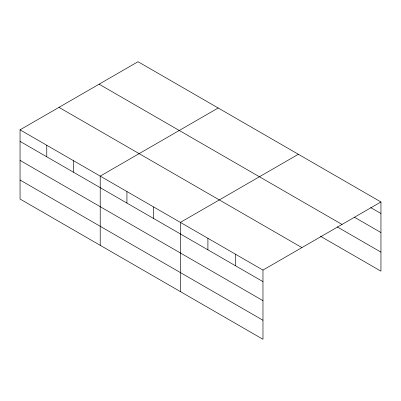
<?xml version="1.0" encoding="UTF-8"?>
<svg xmlns="http://www.w3.org/2000/svg" width="401" height="401" viewBox="0 0 401 401"><rect width="100%" height="100%" fill="white"/><g stroke="black" fill="none" stroke-linecap="round" stroke-linejoin="round"><path stroke-width="0.6" d="M20.05 129.829L262.971 270.079L262.971 339.286L20.05 199.036L20.05 129.829L138.029 61.714L380.95 201.964L380.95 271.171L320.489 236.264M218.194 107.999L100.215 176.109L100.215 245.317M298.354 154.28L180.38 222.395L180.38 291.602M262.971 270.079L380.95 201.964M370.694 207.593L380.95 213.512M354.499 217.272L380.95 232.54M99.097 84.19L342.018 224.44M337.226 226.901L380.95 252.144M58.982 107.353L301.903 247.602M20.05 141.378L262.971 281.627M20.05 160.405L262.971 300.655M20.05 180.009L262.971 320.259M235.442 254.184L235.442 265.733M207.908 238.289L207.908 249.838M153.658 206.966L153.658 218.515M126.937 191.538L126.937 203.086M73.493 160.686L73.493 172.235M46.772 145.257L46.772 156.806"/></g></svg>
